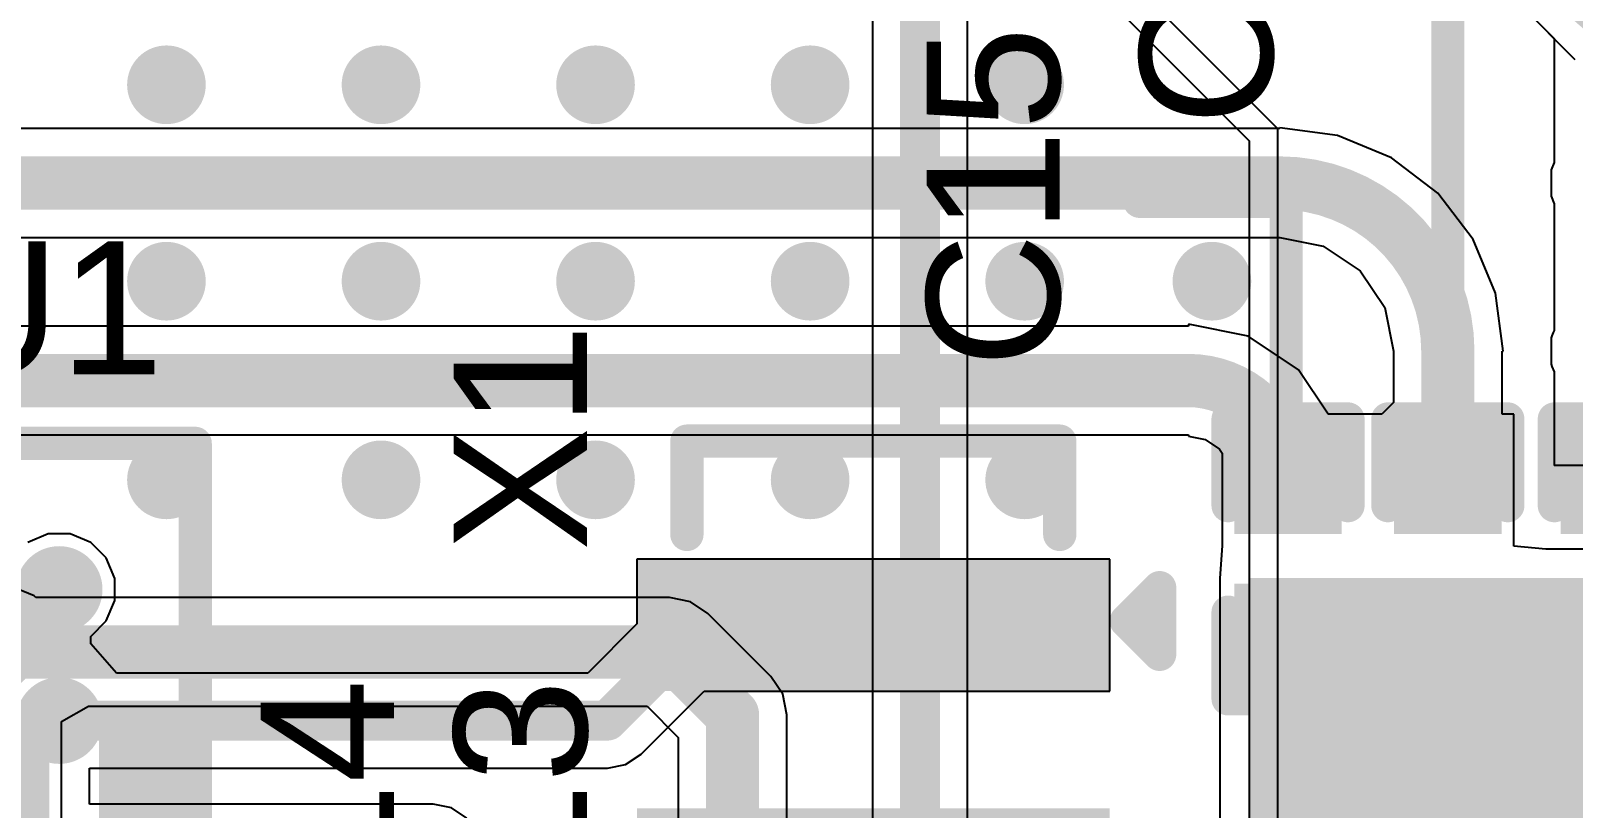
# Model space of a CAD drawing. Header units: millimetres. Extents: x -8 to 96, y -10 to 27.
# Drawn here: x 8.67 to 14.56, y 18.99 to 21.96 of the extents above; entities that cross this region are included whole.
import ezdxf

# ---------------------------------------------------------------- set-up
doc = ezdxf.new("R2010")
doc.units = ezdxf.units.MM
for name, color, linetype in [('BottomLayer', 5, 'Continuous'), ('BottomPaste', 16, 'Continuous'), ('BottomSolder', 6, 'Continuous'), ('PadHoleLayer', 156, 'Continuous'), ('TopLayer', 1, 'Continuous'), ('TopOverlay', 2, 'Continuous'), ('TopPaste', 8, 'Continuous'), ('TopSolder', 216, 'Continuous'), ('ViaHoleLayer', 16, 'Continuous')]:
    doc.layers.add(name, color=color, linetype=linetype)
doc.styles.add('Arial', font='', dxfattribs={"height": 0.2})
doc.styles.get('Arial').set_extended_font_data('Arial')

# ---------------------------------------------------------------- blocks, each defined once
blk = doc.blocks.new('C___0201_B_1')
at = {"layer": 'BottomLayer'}
for points in [[(-0.45, 0.15), (-0.15, 0.15), (-0.15, -0.15), (-0.45, -0.15)], [(0.15, 0.15), (0.45, 0.15), (0.45, -0.15), (0.15, -0.15)]]:
    blk.add_hatch(color=5, dxfattribs=at).paths.add_polyline_path(points)
at = {"layer": 'BottomPaste'}
for points in [[(-0.45, 0.15), (-0.15, 0.15), (-0.15, -0.15), (-0.45, -0.15)], [(0.15, 0.15), (0.45, 0.15), (0.45, -0.15), (0.15, -0.15)]]:
    blk.add_hatch(color=16, dxfattribs=at).paths.add_polyline_path(points)
at = {"layer": 'BottomSolder'}
for points in [[(-0.505, 0.205), (-0.095, 0.205), (-0.095, -0.205), (-0.505, -0.205)], [(0.095, 0.205), (0.505, 0.205), (0.505, -0.205), (0.095, -0.205)]]:
    blk.add_hatch(color=6, dxfattribs=at).paths.add_polyline_path(points)
blk = doc.blocks.new('SMD3213_3P_7')
at = {"layer": 'TopLayer'}
for points in [[(-1.1, 0.8), (-0.8, 0.8), (-0.8, -0.8), (-1.1, -0.8)], [(-0.15, 0.8), (0.15, 0.8), (0.15, -0.8), (-0.15, -0.8)], [(0.8, 0.8), (1.1, 0.8), (1.1, -0.8), (0.8, -0.8)]]:
    blk.add_hatch(color=1, dxfattribs=at).paths.add_polyline_path(points)
at = {"layer": 'TopPaste'}
for points in [[(-1.1, 0.8), (-0.8, 0.8), (-0.8, -0.8), (-1.1, -0.8)], [(-0.15, 0.8), (0.15, 0.8), (0.15, -0.8), (-0.15, -0.8)], [(0.8, 0.8), (1.1, 0.8), (1.1, -0.8), (0.8, -0.8)]]:
    blk.add_hatch(color=8, dxfattribs=at).paths.add_polyline_path(points)
at = {"layer": 'TopSolder'}
for points in [[(-1.2016, 0.9016), (-0.6984, 0.9016), (-0.6984, -0.9016), (-1.2016, -0.9016)], [(-0.2516, 0.9016), (0.2516, 0.9016), (0.2516, -0.9016), (-0.2516, -0.9016)], [(0.6984, 0.9016), (1.2016, 0.9016), (1.2016, -0.9016), (0.6984, -0.9016)]]:
    blk.add_hatch(color=216, dxfattribs=at).paths.add_polyline_path(points)
at = {"layer": 'TopOverlay', "const_width": 0.127}
for points in [[(-0.9652, 0.9652), (-1.0922, 1.0922)], [(-0.8382, 1.0922), (-1.0922, 1.0922)], [(-0.9652, 0.9652), (-0.8382, 1.0922)], [(-1.651, -0.7112), (-1.651, 0.7112)], [(-1.2954, 0.7112), (-1.651, 0.7112)], [(1.651, 0.7112), (1.2954, 0.7112)], [(1.651, -0.7112), (1.651, 0.7112)], [(-1.2954, -0.7112), (-1.651, -0.7112)], [(1.651, -0.7112), (1.2954, -0.7112)]]:
    blk.add_lwpolyline(points, dxfattribs=at)
at = {"layer": 'TopOverlay', "const_width": 0.0635}
for points in [[(-1.124, 1.0922, 1), (-1.0604, 1.0922, 1)], [(-1.124, 1.0922, 1), (-1.0604, 1.0922, 1)], [(-0.87, 1.0922, 1), (-0.8065, 1.0922, 1)], [(-0.87, 1.0922, 1), (-0.8065, 1.0922, 1)], [(-0.997, 0.9652, 1), (-0.9334, 0.9652, 1)], [(-0.997, 0.9652, 1), (-0.9334, 0.9652, 1)], [(-1.6827, 0.7112, 1), (-1.6193, 0.7112, 1)], [(-1.6827, 0.7112, 1), (-1.6193, 0.7112, 1)], [(-1.3272, 0.7112, 1), (-1.2636, 0.7112, 1)], [(1.2636, 0.7112, 1), (1.3272, 0.7112, 1)], [(1.6193, 0.7112, 1), (1.6827, 0.7112, 1)], [(1.6193, 0.7112, 1), (1.6827, 0.7112, 1)], [(-1.6827, -0.7112, 1), (-1.6193, -0.7112, 1)], [(-1.6827, -0.7112, 1), (-1.6193, -0.7112, 1)], [(-1.3272, -0.7112, 1), (-1.2636, -0.7112, 1)], [(1.2636, -0.7112, 1), (1.3272, -0.7112, 1)], [(1.6193, -0.7112, 1), (1.6827, -0.7112, 1)], [(1.6193, -0.7112, 1), (1.6827, -0.7112, 1)]]:
    blk.add_lwpolyline(points, format="xyb", close=True, dxfattribs=at)
blk = doc.blocks.new('82_VFBGA_10')
at = {"layer": 'TopLayer'}
h = blk.add_hatch(color=1, dxfattribs=at)
edge = h.paths.add_edge_path()
edge.add_arc((2.25, 2.25), 0.11, 0, 360)
h = blk.add_hatch(color=1, dxfattribs=at)
edge = h.paths.add_edge_path()
edge.add_arc((2.25, 1.75), 0.11, 0, 360)
at = {"layer": 'TopPaste'}
h = blk.add_hatch(color=8, dxfattribs=at)
edge = h.paths.add_edge_path()
edge.add_arc((2.25, 2.25), 0.11, 0, 360)
h = blk.add_hatch(color=8, dxfattribs=at)
edge = h.paths.add_edge_path()
edge.add_arc((2.25, 1.75), 0.11, 0, 360)
at = {"layer": 'TopSolder'}
h = blk.add_hatch(color=216, dxfattribs=at)
edge = h.paths.add_edge_path()
edge.add_arc((2.25, 2.25), 0.165, 0, 360)
h = blk.add_hatch(color=216, dxfattribs=at)
edge = h.paths.add_edge_path()
edge.add_arc((2.25, 1.75), 0.165, 0, 360)
at = {"layer": 'TopOverlay', "const_width": 0.127}
for points in [[(-2.8067, 2.8067), (2.7686, 2.8067)], [(2.7686, -2.794), (2.7686, 2.8067)]]:
    blk.add_lwpolyline(points, dxfattribs=at)
at = {"layer": 'TopOverlay', "const_width": 0.0635}
blk.add_lwpolyline([(2.7369, 2.8067, 1), (2.8003, 2.8067, 1)], format="xyb", close=True, dxfattribs=at)
blk.add_lwpolyline([(2.7369, 2.8067, 1), (2.8003, 2.8067, 1)], format="xyb", close=True, dxfattribs=at)
blk = doc.blocks.new('CAP_0201_67')
at = {"layer": 'TopLayer'}
for points in [[(-0.45, 0.15), (-0.15, 0.15), (-0.15, -0.15), (-0.45, -0.15)], [(0.15, 0.15), (0.45, 0.15), (0.45, -0.15), (0.15, -0.15)]]:
    blk.add_hatch(color=1, dxfattribs=at).paths.add_polyline_path(points)
at = {"layer": 'TopPaste'}
for points in [[(-0.45, 0.15), (-0.15, 0.15), (-0.15, -0.15), (-0.45, -0.15)], [(0.15, 0.15), (0.45, 0.15), (0.45, -0.15), (0.15, -0.15)]]:
    blk.add_hatch(color=8, dxfattribs=at).paths.add_polyline_path(points)
at = {"layer": 'TopSolder'}
for points in [[(-0.505, 0.205), (-0.095, 0.205), (-0.095, -0.205), (-0.505, -0.205)], [(0.095, 0.205), (0.505, 0.205), (0.505, -0.205), (0.095, -0.205)]]:
    blk.add_hatch(color=216, dxfattribs=at).paths.add_polyline_path(points)
at = {"layer": 'TopOverlay', "const_width": 0.127}
for points in [[(-0.5334, -0.2286), (-0.5334, 0.2286)], [(-0.2032, 0.2286), (-0.5334, 0.2286)], [(0.5334, 0.2286), (0.2032, 0.2286)], [(0.5334, -0.2286), (0.5334, 0.2286)], [(-0.2032, -0.2286), (-0.5334, -0.2286)], [(0.5334, -0.2286), (0.2032, -0.2286)]]:
    blk.add_lwpolyline(points, dxfattribs=at)
at = {"layer": 'TopOverlay', "const_width": 0.0635}
for points in [[(-0.5651, 0.2286, 1), (-0.5016, 0.2286, 1)], [(-0.5651, 0.2286, 1), (-0.5016, 0.2286, 1)], [(-0.2349, 0.2286, 1), (-0.1714, 0.2286, 1)], [(0.1714, 0.2286, 1), (0.2349, 0.2286, 1)], [(0.5016, 0.2286, 1), (0.5651, 0.2286, 1)], [(0.5016, 0.2286, 1), (0.5651, 0.2286, 1)], [(-0.5651, -0.2286, 1), (-0.5016, -0.2286, 1)], [(-0.5651, -0.2286, 1), (-0.5016, -0.2286, 1)], [(-0.2349, -0.2286, 1), (-0.1714, -0.2286, 1)], [(0.1714, -0.2286, 1), (0.2349, -0.2286, 1)], [(0.5016, -0.2286, 1), (0.5651, -0.2286, 1)], [(0.5016, -0.2286, 1), (0.5651, -0.2286, 1)]]:
    blk.add_lwpolyline(points, format="xyb", close=True, dxfattribs=at)
blk = doc.blocks.new('CAP_0201_69')
at = {"layer": 'TopLayer'}
for points in [[(-0.45, 0.15), (-0.15, 0.15), (-0.15, -0.15), (-0.45, -0.15)], [(0.15, 0.15), (0.45, 0.15), (0.45, -0.15), (0.15, -0.15)]]:
    blk.add_hatch(color=1, dxfattribs=at).paths.add_polyline_path(points)
at = {"layer": 'TopPaste'}
for points in [[(-0.45, 0.15), (-0.15, 0.15), (-0.15, -0.15), (-0.45, -0.15)], [(0.15, 0.15), (0.45, 0.15), (0.45, -0.15), (0.15, -0.15)]]:
    blk.add_hatch(color=8, dxfattribs=at).paths.add_polyline_path(points)
at = {"layer": 'TopSolder'}
for points in [[(-0.505, 0.205), (-0.095, 0.205), (-0.095, -0.205), (-0.505, -0.205)], [(0.095, 0.205), (0.505, 0.205), (0.505, -0.205), (0.095, -0.205)]]:
    blk.add_hatch(color=216, dxfattribs=at).paths.add_polyline_path(points)
at = {"layer": 'TopOverlay', "const_width": 0.127}
for points in [[(-0.5334, -0.2286), (-0.5334, 0.2286)], [(-0.2032, 0.2286), (-0.5334, 0.2286)], [(0.5334, 0.2286), (0.2032, 0.2286)], [(0.5334, -0.2286), (0.5334, 0.2286)], [(-0.2032, -0.2286), (-0.5334, -0.2286)], [(0.5334, -0.2286), (0.2032, -0.2286)]]:
    blk.add_lwpolyline(points, dxfattribs=at)
at = {"layer": 'TopOverlay', "const_width": 0.0635}
for points in [[(-0.5651, 0.2286, 1), (-0.5016, 0.2286, 1)], [(-0.5651, 0.2286, 1), (-0.5016, 0.2286, 1)], [(-0.2349, 0.2286, 1), (-0.1714, 0.2286, 1)], [(0.1714, 0.2286, 1), (0.2349, 0.2286, 1)], [(0.5016, 0.2286, 1), (0.5651, 0.2286, 1)], [(0.5016, 0.2286, 1), (0.5651, 0.2286, 1)], [(-0.5651, -0.2286, 1), (-0.5016, -0.2286, 1)], [(-0.5651, -0.2286, 1), (-0.5016, -0.2286, 1)], [(-0.2349, -0.2286, 1), (-0.1714, -0.2286, 1)], [(0.1714, -0.2286, 1), (0.2349, -0.2286, 1)], [(0.5016, -0.2286, 1), (0.5651, -0.2286, 1)], [(0.5016, -0.2286, 1), (0.5651, -0.2286, 1)]]:
    blk.add_lwpolyline(points, format="xyb", close=True, dxfattribs=at)
blk = doc.blocks.new('CAP_0201_72')
at = {"layer": 'TopLayer'}
for points in [[(-0.45, 0.15), (-0.15, 0.15), (-0.15, -0.15), (-0.45, -0.15)], [(0.15, 0.15), (0.45, 0.15), (0.45, -0.15), (0.15, -0.15)]]:
    blk.add_hatch(color=1, dxfattribs=at).paths.add_polyline_path(points)
at = {"layer": 'TopPaste'}
for points in [[(-0.45, 0.15), (-0.15, 0.15), (-0.15, -0.15), (-0.45, -0.15)], [(0.15, 0.15), (0.45, 0.15), (0.45, -0.15), (0.15, -0.15)]]:
    blk.add_hatch(color=8, dxfattribs=at).paths.add_polyline_path(points)
at = {"layer": 'TopSolder'}
for points in [[(-0.505, 0.205), (-0.095, 0.205), (-0.095, -0.205), (-0.505, -0.205)], [(0.095, 0.205), (0.505, 0.205), (0.505, -0.205), (0.095, -0.205)]]:
    blk.add_hatch(color=216, dxfattribs=at).paths.add_polyline_path(points)
at = {"layer": 'TopOverlay', "const_width": 0.127}
for points in [[(-0.5334, -0.2286), (-0.5334, 0.2286)], [(-0.2032, 0.2286), (-0.5334, 0.2286)], [(0.5334, 0.2286), (0.2032, 0.2286)], [(0.5334, -0.2286), (0.5334, 0.2286)], [(-0.2032, -0.2286), (-0.5334, -0.2286)], [(0.5334, -0.2286), (0.2032, -0.2286)]]:
    blk.add_lwpolyline(points, dxfattribs=at)
at = {"layer": 'TopOverlay', "const_width": 0.0635}
for points in [[(-0.5651, 0.2286, 1), (-0.5016, 0.2286, 1)], [(-0.5651, 0.2286, 1), (-0.5016, 0.2286, 1)], [(-0.2349, 0.2286, 1), (-0.1714, 0.2286, 1)], [(0.1714, 0.2286, 1), (0.2349, 0.2286, 1)], [(0.5016, 0.2286, 1), (0.5651, 0.2286, 1)], [(0.5016, 0.2286, 1), (0.5651, 0.2286, 1)], [(-0.5651, -0.2286, 1), (-0.5016, -0.2286, 1)], [(-0.5651, -0.2286, 1), (-0.5016, -0.2286, 1)], [(-0.2349, -0.2286, 1), (-0.1714, -0.2286, 1)], [(0.1714, -0.2286, 1), (0.2349, -0.2286, 1)], [(0.5016, -0.2286, 1), (0.5651, -0.2286, 1)], [(0.5016, -0.2286, 1), (0.5651, -0.2286, 1)]]:
    blk.add_lwpolyline(points, format="xyb", close=True, dxfattribs=at)

msp = doc.modelspace()

# ---------------------------------------------------------------- hatches: boundary and pattern name
at = {"layer": 'BottomLayer'}
h = msp.add_hatch(color=5, dxfattribs=at)
edge = h.paths.add_edge_path()
edge.add_arc((9.1907, 21.7516), 0.15, 0, 360)
h = msp.add_hatch(color=5, dxfattribs=at)
edge = h.paths.add_edge_path()
edge.add_arc((10.0092, 21.7516), 0.15, 0, 360)
h = msp.add_hatch(color=5, dxfattribs=at)
edge = h.paths.add_edge_path()
edge.add_arc((10.8276, 21.7516), 0.15, 0, 360)
h = msp.add_hatch(color=5, dxfattribs=at)
edge = h.paths.add_edge_path()
edge.add_arc((11.6461, 21.7516), 0.15, 0, 360)
h = msp.add_hatch(color=5, dxfattribs=at)
edge = h.paths.add_edge_path()
edge.add_arc((12.4645, 21.7516), 0.15, 0, 360)
h = msp.add_hatch(color=5, dxfattribs=at)
edge = h.paths.add_edge_path()
edge.add_arc((9.1907, 21.0028), 0.15, 0, 360)
h = msp.add_hatch(color=5, dxfattribs=at)
edge = h.paths.add_edge_path()
edge.add_arc((10.0092, 21.0028), 0.15, 0, 360)
h = msp.add_hatch(color=5, dxfattribs=at)
edge = h.paths.add_edge_path()
edge.add_arc((10.8276, 21.0028), 0.15, 0, 360)
h = msp.add_hatch(color=5, dxfattribs=at)
edge = h.paths.add_edge_path()
edge.add_arc((11.6461, 21.0028), 0.15, 0, 360)
h = msp.add_hatch(color=5, dxfattribs=at)
edge = h.paths.add_edge_path()
edge.add_arc((12.4645, 21.0028), 0.15, 0, 360)
h = msp.add_hatch(color=5, dxfattribs=at)
edge = h.paths.add_edge_path()
edge.add_arc((13.1788, 21.0028), 0.15, 0, 360)
h = msp.add_hatch(color=5, dxfattribs=at)
edge = h.paths.add_edge_path()
edge.add_arc((9.1907, 20.2456), 0.15, 0, 360)
h = msp.add_hatch(color=5, dxfattribs=at)
edge = h.paths.add_edge_path()
edge.add_arc((10.0092, 20.2456), 0.15, 0, 360)
h = msp.add_hatch(color=5, dxfattribs=at)
edge = h.paths.add_edge_path()
edge.add_arc((10.8276, 20.2456), 0.15, 0, 360)
h = msp.add_hatch(color=5, dxfattribs=at)
edge = h.paths.add_edge_path()
edge.add_arc((11.6461, 20.2456), 0.15, 0, 360)
h = msp.add_hatch(color=5, dxfattribs=at)
edge = h.paths.add_edge_path()
edge.add_arc((12.4645, 20.2456), 0.15, 0, 360)
h = msp.add_hatch(color=5, dxfattribs=at)
edge = h.paths.add_edge_path()
edge.add_arc((8.5435, 19.5895), 0.15, 0, 360)
at = {"layer": 'PadHoleLayer'}
h = msp.add_hatch(color=156, dxfattribs=at)
edge = h.paths.add_edge_path()
edge.add_arc((15.24, 22.73), 1, 0, 360)
at = {"layer": 'TopLayer'}
h = msp.add_hatch(color=1, dxfattribs=at)
edge = h.paths.add_edge_path()
edge.add_arc((9.1907, 21.7516), 0.15, 0, 360)
h = msp.add_hatch(color=1, dxfattribs=at)
edge = h.paths.add_edge_path()
edge.add_arc((10.0092, 21.7516), 0.15, 0, 360)
h = msp.add_hatch(color=1, dxfattribs=at)
edge = h.paths.add_edge_path()
edge.add_arc((10.8276, 21.7516), 0.15, 0, 360)
h = msp.add_hatch(color=1, dxfattribs=at)
edge = h.paths.add_edge_path()
edge.add_arc((11.6461, 21.7516), 0.15, 0, 360)
h = msp.add_hatch(color=1, dxfattribs=at)
edge = h.paths.add_edge_path()
edge.add_arc((12.4645, 21.7516), 0.15, 0, 360)
h = msp.add_hatch(color=1, dxfattribs=at)
edge = h.paths.add_edge_path()
edge.add_arc((9.1907, 21.0028), 0.15, 0, 360)
h = msp.add_hatch(color=1, dxfattribs=at)
edge = h.paths.add_edge_path()
edge.add_arc((10.0092, 21.0028), 0.15, 0, 360)
h = msp.add_hatch(color=1, dxfattribs=at)
edge = h.paths.add_edge_path()
edge.add_arc((10.8276, 21.0028), 0.15, 0, 360)
h = msp.add_hatch(color=1, dxfattribs=at)
edge = h.paths.add_edge_path()
edge.add_arc((11.6461, 21.0028), 0.15, 0, 360)
h = msp.add_hatch(color=1, dxfattribs=at)
edge = h.paths.add_edge_path()
edge.add_arc((12.4645, 21.0028), 0.15, 0, 360)
h = msp.add_hatch(color=1, dxfattribs=at)
edge = h.paths.add_edge_path()
edge.add_arc((13.1788, 21.0028), 0.15, 0, 360)
h = msp.add_hatch(color=1, dxfattribs=at)
edge = h.paths.add_edge_path()
edge.add_arc((9.1907, 20.2456), 0.15, 0, 360)
h = msp.add_hatch(color=1, dxfattribs=at)
edge = h.paths.add_edge_path()
edge.add_arc((10.0092, 20.2456), 0.15, 0, 360)
h = msp.add_hatch(color=1, dxfattribs=at)
edge = h.paths.add_edge_path()
edge.add_arc((10.8276, 20.2456), 0.15, 0, 360)
h = msp.add_hatch(color=1, dxfattribs=at)
edge = h.paths.add_edge_path()
edge.add_arc((11.6461, 20.2456), 0.15, 0, 360)
h = msp.add_hatch(color=1, dxfattribs=at)
edge = h.paths.add_edge_path()
edge.add_arc((12.4645, 20.2456), 0.15, 0, 360)
msp.add_hatch(color=1, dxfattribs=at).paths.add_polyline_path([(15.4273, 19.8708), (13.3191, 19.8708), (13.3191, 18.0708), (15.4273, 18.0708)])
h = msp.add_hatch(color=1, dxfattribs=at)
edge = h.paths.add_edge_path()
edge.add_arc((8.5435, 19.5895), 0.15, 0, 360)
at = {"layer": 'ViaHoleLayer'}
h = msp.add_hatch(color=16, dxfattribs=at)
edge = h.paths.add_edge_path()
edge.add_arc((9.1907, 21.7516), 0.075, 0, 360)
h = msp.add_hatch(color=16, dxfattribs=at)
edge = h.paths.add_edge_path()
edge.add_arc((10.0092, 21.7516), 0.075, 0, 360)
h = msp.add_hatch(color=16, dxfattribs=at)
edge = h.paths.add_edge_path()
edge.add_arc((10.8276, 21.7516), 0.075, 0, 360)
h = msp.add_hatch(color=16, dxfattribs=at)
edge = h.paths.add_edge_path()
edge.add_arc((11.6461, 21.7516), 0.075, 0, 360)
h = msp.add_hatch(color=16, dxfattribs=at)
edge = h.paths.add_edge_path()
edge.add_arc((12.4645, 21.7516), 0.075, 0, 360)
h = msp.add_hatch(color=16, dxfattribs=at)
edge = h.paths.add_edge_path()
edge.add_arc((9.1907, 21.0028), 0.075, 0, 360)
h = msp.add_hatch(color=16, dxfattribs=at)
edge = h.paths.add_edge_path()
edge.add_arc((10.0092, 21.0028), 0.075, 0, 360)
h = msp.add_hatch(color=16, dxfattribs=at)
edge = h.paths.add_edge_path()
edge.add_arc((10.8276, 21.0028), 0.075, 0, 360)
h = msp.add_hatch(color=16, dxfattribs=at)
edge = h.paths.add_edge_path()
edge.add_arc((11.6461, 21.0028), 0.075, 0, 360)
h = msp.add_hatch(color=16, dxfattribs=at)
edge = h.paths.add_edge_path()
edge.add_arc((12.4645, 21.0028), 0.075, 0, 360)
h = msp.add_hatch(color=16, dxfattribs=at)
edge = h.paths.add_edge_path()
edge.add_arc((13.1788, 21.0028), 0.075, 0, 360)
h = msp.add_hatch(color=16, dxfattribs=at)
edge = h.paths.add_edge_path()
edge.add_arc((9.1907, 20.2456), 0.075, 0, 360)
h = msp.add_hatch(color=16, dxfattribs=at)
edge = h.paths.add_edge_path()
edge.add_arc((10.0092, 20.2456), 0.075, 0, 360)
h = msp.add_hatch(color=16, dxfattribs=at)
edge = h.paths.add_edge_path()
edge.add_arc((10.8276, 20.2456), 0.075, 0, 360)
h = msp.add_hatch(color=16, dxfattribs=at)
edge = h.paths.add_edge_path()
edge.add_arc((11.6461, 20.2456), 0.075, 0, 360)
h = msp.add_hatch(color=16, dxfattribs=at)
edge = h.paths.add_edge_path()
edge.add_arc((12.4645, 20.2456), 0.075, 0, 360)

# ---------------------------------------------------------------- linework, layer by layer
at = {"layer": 'BottomLayer'}
for p, q in [((13.4307, 21.5837), (11.6608, 23.3535)), ((12.3733, 22.4855), (13.3207, 21.5381)), ((11.8837, 22.4594), (11.8837, 16.2848)), ((12.2463, 16.3599), (12.2463, 22.4329)), ((14.3585, 22.0536), (14.4842, 21.9279)), ((14.4842, 21.9279), (14.4842, 21.7039)), ((14.4842, 21.7039), (14.4842, 21.7039)), ((14.4842, 21.7039), (14.4842, 21.5608)), ((13.3207, 21.5381), (13.3207, 16.1514)), ((13.4307, 16.1514), (13.4307, 21.5837)), ((14.4842, 21.5608), (14.4842, 21.456)), ((14.4842, 21.456), (14.4723, 21.4273)), ((14.4723, 21.4273), (14.4723, 21.4054)), ((14.4723, 21.4054), (14.4723, 21.3491)), ((14.4723, 21.3491), (14.4723, 21.3272)), ((14.4723, 21.3272), (14.4842, 21.2984)), ((14.4842, 21.2984), (14.4842, 20.8223)), ((14.4759, 20.795), (14.4723, 20.7865)), ((14.4723, 20.7865), (14.4723, 20.7646)), ((14.4807, 20.8067), (14.4759, 20.795)), ((14.4759, 20.795), (14.4759, 20.795)), ((14.4842, 20.8152), (14.4807, 20.8067)), ((14.4807, 20.8067), (14.4807, 20.8067)), ((14.4842, 20.8223), (14.4842, 20.8152)), ((14.4842, 20.8152), (14.4842, 20.8152)), ((14.4723, 20.7646), (14.4723, 20.7082)), ((14.4723, 20.7082), (14.4723, 20.6864)), ((14.4723, 20.6864), (14.4759, 20.6778)), ((14.4759, 20.6778), (14.4759, 20.6778)), ((14.4759, 20.6778), (14.4842, 20.6576)), ((14.4842, 20.6576), (14.4842, 20.6455)), ((14.4842, 20.6455), (14.4842, 20.2998)), ((14.4842, 20.2998), (14.4865, 20.302)), ((14.4865, 20.302), (16.2341, 20.302)), ((8.6861, 19.8028), (8.5936, 19.8411)), ((8.6922, 19.7967), (8.6861, 19.8028)), ((11.1099, 19.7967), (8.6922, 19.7967)), ((11.1892, 19.7809), (11.1099, 19.7967)), ((11.1099, 19.7967), (11.1099, 19.7967)), ((11.2564, 19.736), (11.1892, 19.7809)), ((11.4965, 19.4959), (11.2564, 19.736)), ((11.5415, 19.4287), (11.4965, 19.4959)), ((11.5572, 19.3494), (11.5415, 19.4287)), ((8.7904, 19.324), (8.8932, 19.3824)), ((8.8932, 19.3824), (11.0241, 19.3824)), ((11.0241, 19.3824), (11.1429, 19.2636)), ((8.7904, 18.8208), (8.7904, 19.324)), ((11.5572, 16.6559), (11.5572, 19.3494)), ((11.5572, 19.3494), (11.5572, 19.3494)), ((11.1429, 19.2636), (11.1429, 16.7417))]:
    msp.add_line(p, q, dxfattribs=at)
for points, const_width in [([(12.065, 16.2848), (12.065, 22.5345)], 0.1524), ([(8.5435, 19.5895), (11.1099, 19.5895)], 0.2032), ([(11.1099, 19.5895), (11.35, 19.3494)], 0.2032), ([(11.35, 16.6559), (11.35, 19.3494)], 0.2032)]:
    msp.add_lwpolyline(points, dxfattribs=dict(at, const_width=const_width))
at = {"layer": 'BottomLayer', "const_width": 0.1016}
for points in [[(11.0591, 19.5895, 1), (11.1607, 19.5895, 1)], [(11.0591, 19.5895, 1), (11.1607, 19.5895, 1)], [(11.2992, 19.3494, 1), (11.4008, 19.3494, 1)], [(11.2992, 19.3494, 1), (11.4008, 19.3494, 1)]]:
    msp.add_lwpolyline(points, format="xyb", close=True, dxfattribs=at)
at = {"layer": 'TopLayer'}
for p, q in [((14.3585, 22.0536), (14.5636, 21.8485)), ((13.4379, 21.5844), (7.588, 21.5844)), ((13.6583, 21.5587), (13.4379, 21.5877)), ((13.4379, 21.5877), (13.4379, 21.5844)), ((13.8636, 21.4737), (13.6583, 21.5587)), ((14.0399, 21.3384), (13.8636, 21.4737)), ((14.1752, 21.1621), (14.0399, 21.3384)), ((7.588, 21.17), (13.4379, 21.17)), ((13.4379, 21.17), (13.4379, 21.1696)), ((13.4379, 21.1696), (13.6037, 21.1367)), ((13.6037, 21.1367), (13.7443, 21.0428)), ((14.2602, 20.9567), (14.1752, 21.1621)), ((13.7443, 21.0428), (13.8382, 20.9022)), ((14.2892, 20.7364), (14.2602, 20.9567)), ((13.8382, 20.9022), (13.8712, 20.7364)), ((13.0891, 20.8314), (8.1718, 20.8314)), ((13.3167, 20.7936), (13.0891, 20.8388)), ((13.0891, 20.8388), (13.0891, 20.8314)), ((13.5096, 20.6647), (13.3167, 20.7936)), ((13.8712, 20.7364), (13.8716, 20.7364)), ((13.8716, 20.7364), (13.8716, 20.5402)), ((14.2859, 20.4958), (14.2859, 20.7364)), ((14.2859, 20.7364), (14.2892, 20.7364)), ((13.6224, 20.4958), (13.5096, 20.6647)), ((13.8716, 20.5402), (13.8271, 20.4958)), ((13.7001, 20.4958), (13.6224, 20.4958)), ((13.7207, 20.4958), (13.7001, 20.4958)), ((13.8271, 20.4958), (13.7207, 20.4958)), ((14.3303, 20.4958), (14.2859, 20.4958)), ((14.3303, 20.1078), (14.3303, 20.4958)), ((8.1718, 20.417), (13.0891, 20.417)), ((13.0891, 20.417), (13.0891, 20.4115)), ((13.0891, 20.4115), (13.1532, 20.3988)), ((13.1532, 20.3988), (13.2074, 20.3625)), ((13.2074, 20.3625), (13.2175, 20.3474)), ((13.2175, 20.3474), (13.2175, 19.9943)), ((14.3303, 19.9926), (14.3303, 20.1078)), ((8.7397, 20.0394), (8.662, 20.0072)), ((8.8239, 20.0394), (8.7397, 20.0394)), ((8.9017, 20.0072), (8.8239, 20.0394)), ((8.9612, 19.9477), (8.9017, 20.0072)), ((8.9934, 19.8699), (8.9612, 19.9477)), ((13.2175, 19.9943), (13.2092, 19.8708)), ((14.4524, 19.9808), (14.3303, 19.9926)), ((15.4273, 19.9808), (14.4524, 19.9808)), ((12.7888, 19.9438), (10.9856, 19.9438)), ((10.9856, 19.9438), (10.9856, 19.697)), ((12.7888, 19.4406), (12.7888, 19.9438)), ((8.9934, 19.7857), (8.9934, 19.8699)), ((13.2092, 19.8708), (13.2092, 19.8691)), ((13.2092, 19.8691), (13.2092, 18.0708)), ((8.9612, 19.708), (8.9934, 19.7857)), ((8.9017, 19.6484), (8.9612, 19.708)), ((10.9856, 19.697), (10.7977, 19.5091)), ((8.902, 19.6198), (8.9017, 19.6484)), ((9.0006, 19.5091), (8.902, 19.6198)), ((10.7977, 19.5091), (9.0006, 19.5091)), ((11.001, 19.1996), (11.242, 19.4406)), ((11.242, 19.4406), (12.7888, 19.4406)), ((10.9422, 19.1603), (11.001, 19.1996)), ((8.8971, 19.0091), (8.8971, 19.1465)), ((8.8971, 19.1465), (10.8728, 19.1465)), ((10.8728, 19.1465), (10.9422, 19.1603)), ((10.2086, 19.0091), (8.8971, 19.0091)), ((10.2779, 18.9953), (10.2086, 19.0091)), ((10.3367, 18.956), (10.2779, 18.9953))]:
    msp.add_line(p, q, dxfattribs=at)
for points, const_width in [([(7.588, 21.3772), (13.4379, 21.3772)], 0.2032), ([(14.0787, 20.2442), (14.0787, 20.7364)], 0.2032), ([(8.1718, 20.6242), (13.0891, 20.6242)], 0.2032), ([(13.4691, 20.2442), (13.4715, 20.2442)], 0.2032), ([(8.5435, 19.5895), (8.7818, 19.8278)], 0.1778), ([(10.8728, 19.3278), (11.2372, 19.6922)], 0.1524), ([(11.2372, 19.6922), (11.8872, 19.6922)], 0.1524), ([(8.7818, 19.3278), (10.8728, 19.3278)], 0.1524)]:
    msp.add_lwpolyline(points, dxfattribs=dict(at, const_width=const_width))
for points, const_width in [([(13.3871, 21.3772, 1), (13.4887, 21.3772, 1)], 0.1016), ([(13.3871, 21.3772, 1), (13.4887, 21.3772, 1)], 0.1016), ([(14.0279, 20.7364, 1), (14.1295, 20.7364, 1)], 0.1016), ([(14.0279, 20.7364, 1), (14.1295, 20.7364, 1)], 0.1016), ([(13.0383, 20.6242, 1), (13.1399, 20.6242, 1)], 0.1016), ([(13.0383, 20.6242, 1), (13.1399, 20.6242, 1)], 0.1016), ([(13.4183, 20.2442, 1), (13.5199, 20.2442, 1)], 0.1016), ([(13.4183, 20.2442, 1), (13.5199, 20.2442, 1)], 0.1016), ([(13.4207, 20.2442, 1), (13.5223, 20.2442, 1)], 0.1016), ([(14.0279, 20.2442, 1), (14.1295, 20.2442, 1)], 0.1016), ([(8.7374, 19.8278, 1), (8.8263, 19.8278, 1)], 0.0889), ([(11.1991, 19.6922, 1), (11.2753, 19.6922, 1)], 0.0762), ([(11.1991, 19.6922, 1), (11.2753, 19.6922, 1)], 0.0762), ([(11.8491, 19.6922, 1), (11.9253, 19.6922, 1)], 0.0762), ([(8.7437, 19.3278, 1), (8.8199, 19.3278, 1)], 0.0762), ([(10.8347, 19.3278, 1), (10.9109, 19.3278, 1)], 0.0762), ([(10.8347, 19.3278, 1), (10.9109, 19.3278, 1)], 0.0762)]:
    msp.add_lwpolyline(points, format="xyb", close=True, dxfattribs=dict(at, const_width=const_width))
at = {"layer": 'TopLayer', "const_width": 0.2032}
for points in [[(13.4379, 21.3772, -0.414214), (14.0787, 20.7364)], [(13.0891, 20.6242, -0.414214), (13.4691, 20.2442)]]:
    msp.add_lwpolyline(points, format="xyb", dxfattribs=at)
at = {"layer": 'TopOverlay', "const_width": 0.127}
for points in [[(14.0787, 20.4776), (14.0787, 22.095)], [(12.9032, 21.3076), (13.462, 21.3076)], [(13.462, 20.5202), (13.462, 21.3076)]]:
    msp.add_lwpolyline(points, dxfattribs=at)
at = {"layer": 'TopOverlay', "const_width": 0.0635}
for points in [[(12.8715, 21.3076, 1), (12.935, 21.3076, 1)], [(13.4303, 21.3076, 1), (13.4938, 21.3076, 1)], [(13.4303, 21.3076, 1), (13.4938, 21.3076, 1)], [(13.4303, 20.5202, 1), (13.4938, 20.5202, 1)], [(14.047, 20.4776, 1), (14.1105, 20.4776, 1)]]:
    msp.add_lwpolyline(points, format="xyb", close=True, dxfattribs=at)

# ---------------------------------------------------------------- block references
for name, p, rotation in [('CAP_0201_72', (13.4691, 19.9442), 270), ('CAP_0201_67', (14.0787, 19.9442), 270), ('CAP_0201_69', (14.7137, 19.9442), 270), ('SMD3213_3P_7', (11.8872, 18.7422), 270), ('C___0201_B_1', (8.8388, 19.0724), 180)]:
    msp.add_blockref(name, p, dxfattribs=dict(rotation=rotation))
msp.add_blockref('82_VFBGA_10', (6.5318, 17.5778))

# ---------------------------------------------------------------- texts
at = {"layer": 'TopOverlay', "style": 'Arial'}
for s, p in [('C20', (13.4111, 21.5957)), ('C15', (12.5983, 20.6728)), ('X1', (10.7949, 19.974)), ('C14', (10.0583, 18.1836)), ('C13', (10.7949, 18.1836))]:
    msp.add_text(s, height=0.508, rotation=90, dxfattribs=at).set_placement(p)
msp.add_text('U1', height=0.508, dxfattribs=at).set_placement((8.2721, 20.6473))

doc.saveas('drawing.dxf')
